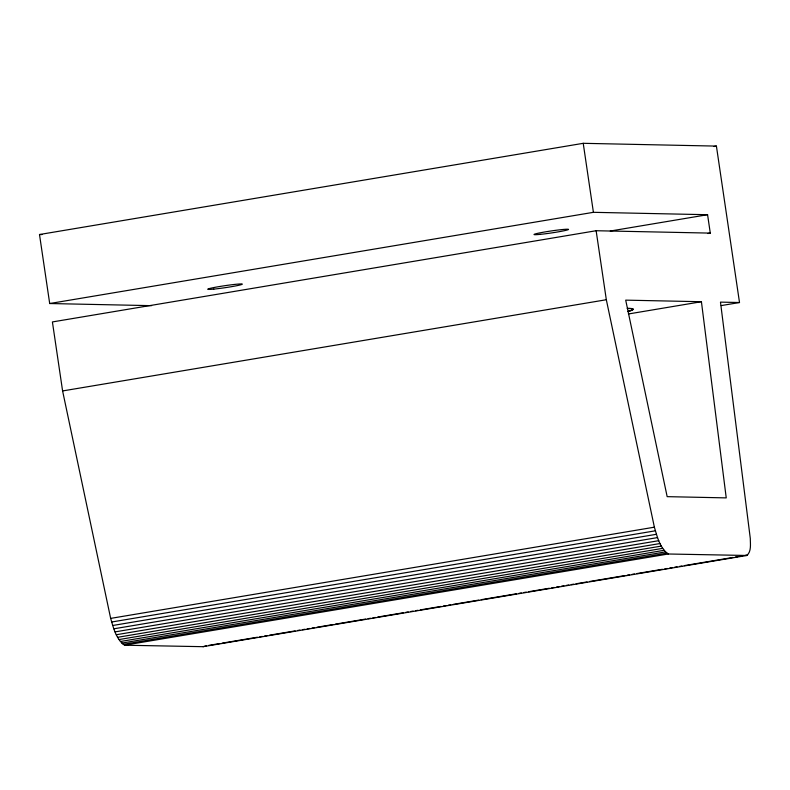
<?xml version="1.0" encoding="UTF-8"?>
<svg xmlns="http://www.w3.org/2000/svg" width="790" height="790" viewBox="0 0 790 790"><rect width="100%" height="100%" fill="white"/><g stroke="black" fill="none" stroke-linecap="round" stroke-linejoin="round"><path stroke-width="1.19" d="M49.691 303.528L593.409 212.322L707.573 214.712L710.289 233.109L596.134 230.729L52.407 321.935L62.598 390.941L110.659 618.392C113.503 627.892 116.012 639.12 124.524 645.213L203.07 646.684L746.797 555.479C751.596 551.548 750.293 544.043 750.303 538.523L720.48 302.126L739.509 302.521L716.412 146.101L583.227 143.316L39.5 234.521L49.691 303.528L151.581 305.661M203.07 646.684L206.299 645.795M713.982 146.506L716.412 146.101M610.265 231.036L707.573 214.712M707.86 233.524L710.289 233.109M62.598 390.941L606.325 299.736L654.377 527.187C657.221 536.677 659.739 547.905 668.251 553.997L746.797 555.479M628.435 313.966L701.421 301.721L726.237 497.888L667.165 496.653L625.7 300.141L701.421 301.721M721.26 305.582L739.509 302.521M110.659 618.392L654.377 527.187M111.617 622.016L655.345 530.811M112.674 625.502L656.401 534.297M113.819 628.81L657.537 537.595M115.034 631.891L658.751 540.686M116.308 634.735L660.035 543.53M117.641 637.303L661.358 546.087M119.004 639.564L662.721 548.359M120.386 641.51L664.104 550.304M121.778 643.109L665.496 551.894M123.161 644.344L666.888 553.138M124.524 645.213L668.251 553.997M208.728 645.39L219.679 643.554M222.108 643.149L257.382 637.224M259.821 636.819L262.25 636.414M264.68 635.999L267.119 635.595M269.548 635.19L295.095 630.904M297.524 630.489L299.953 630.084M302.392 629.679L304.822 629.265M307.261 628.86L309.69 628.455M312.119 628.04L314.558 627.635M316.988 627.23L332.797 624.574M335.237 624.169L365.642 619.064M368.071 618.659L370.51 618.254M372.939 617.839L375.369 617.434M377.808 617.03L403.354 612.744M405.784 612.329L408.213 611.924M410.652 611.519L413.081 611.105M415.51 610.7L417.95 610.295M420.379 609.88L441.057 606.414M443.486 606.009L445.925 605.604M448.355 605.189L450.794 604.785M453.223 604.38L478.77 600.094M481.199 599.679L516.472 593.764M518.902 593.359L521.341 592.944M523.77 592.539L526.209 592.135M528.638 591.72L549.317 588.254M551.746 587.849L554.185 587.444M556.614 587.029L559.043 586.624M561.483 586.22L563.912 585.805M566.341 585.4L568.78 584.995M571.21 584.58L573.639 584.175M576.078 583.77L587.019 581.934M589.458 581.519L624.732 575.604M627.161 575.199L629.6 574.784M632.03 574.379L634.459 573.975M636.898 573.56L662.435 569.284M664.874 568.869L667.303 568.464M669.742 568.059L672.172 567.645M674.601 567.24L677.04 566.835M679.469 566.42L681.898 566.015M684.337 565.61L732.992 557.444M735.421 557.039L737.86 556.624M740.289 556.219L742.719 555.814M745.158 555.4L747.587 554.995M39.5 234.521L41.969 234.571M583.227 143.316L593.409 212.322M596.134 230.729L606.325 299.736M627.665 308.416A69.876 4.019 -8.4 0 1 628.396 311.418M627.23 308.495A69.401 3.999 -8.4 0 1 627.961 311.477M213.814 289.11A17.469 1.007 -8.4 0 0 242.026 284.37A17.469 1.007 -8.4 0 0 219.255 286.572A17.469 1.007 -8.4 0 0 213.814 289.11M539.995 234.383A17.469 1.007 -8.4 0 0 568.247 229.643A17.469 1.007 -8.4 0 0 545.554 231.835A17.469 1.007 -8.4 0 0 539.995 234.383"/></g></svg>
